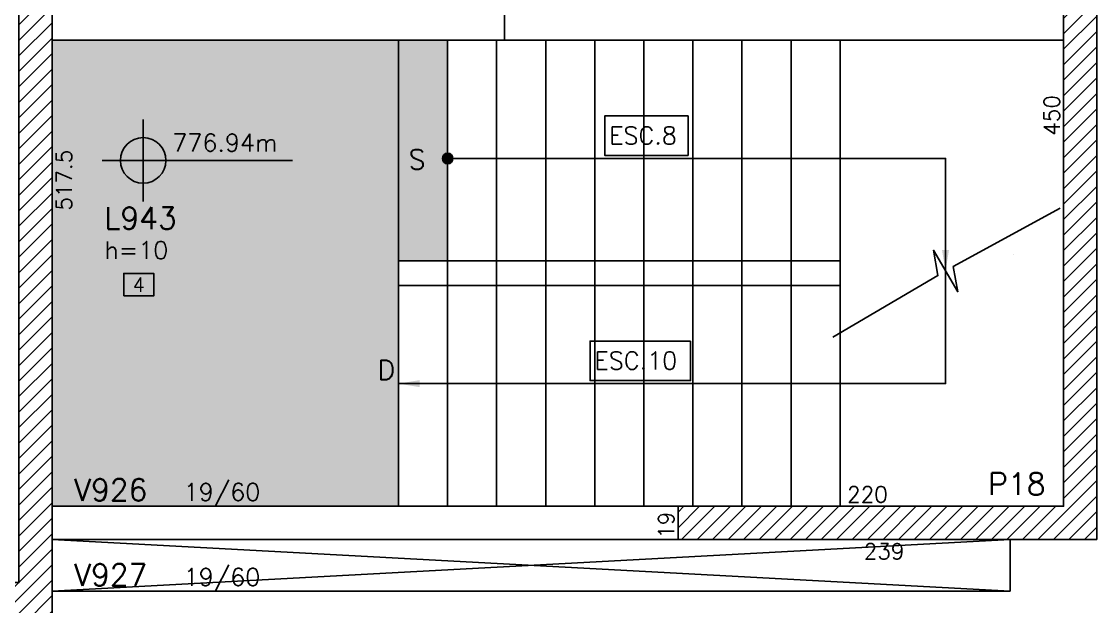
# Model space of a CAD drawing. Extents: x 1860 to 8661, y -614 to 3008.
# Drawn here: x 3945 to 4556, y 475 to 809 of the extents above; entities that cross this region are included whole.
import ezdxf
from ezdxf.enums import TextEntityAlignment as Align

# ---------------------------------------------------------------- set-up
doc = ezdxf.new("R2010")
doc.units = 0
doc.linetypes.add('EIXO', pattern=[6.8, 6, -0.4, 0, -0.4])
for name, color, linetype in [('242', 12, 'Continuous'), ('F-AUX', 2, 'Continuous'), ('F-EIXO', 12, 'EIXO'), ('F-ESCADAS', 2, 'Continuous'), ('F-LAJES', 3, 'Continuous'), ('F-LAJES-DIM', 2, 'Continuous'), ('F-LAJES-NOME', 4, 'Continuous'), ('F-NÍVEL-PLANTA', 2, 'Continuous'), ('F-PILARES-DIM', 172, 'Continuous'), ('F-PILARES-HACH', 174, 'Continuous'), ('F-PILARES-NOME', 170, 'Continuous'), ('F-PILARES-S', 170, 'Continuous'), ('F-TEXTO', 6, 'Continuous'), ('F-TEXTO ESCADA', 2, 'Continuous'), ('F-TEXTO-YELLOW', 2, 'Continuous'), ('F-VIGAS', 3, 'Continuous'), ('F-VIGAS-DIM', 2, 'Continuous'), ('F-VIGAS-NOME', 4, 'Continuous'), ('F-VÃO', 1, 'Continuous')]:
    doc.layers.add(name, color=color, linetype=linetype)
doc.layers.add('F-DESNIVEL-3', color=254, linetype='Continuous', true_color=0xd5c7ff)
doc.styles.add('5385-ARQ-PB-BAS-PLA-TER-TORRE-A-106-TXT$0$R60-75', font='romans.shx', dxfattribs={"height": 0.1125})
doc.styles.add('MCP', font='romans.shx')
doc.styles.add('ROMANS', font='romans.shx')
pattern_1 = [(45, (3943.9025, 488.975), (-4.419417, 4.419417), [])]

# ---------------------------------------------------------------- blocks, each defined once
blk = doc.blocks.new('Nível - Planta')
at = {"layer": 'F-NÍVEL-PLANTA'}
h = blk.add_hatch(color=71, dxfattribs=at)
h.paths.add_polyline_path([(0, 0), (0, 0.26, 0.414214), (-0.26, 0)])
h.paths.add_polyline_path([(0.26, 0), (0, 0), (0, -0.26, 0.414214)])
for p, q in [((0, -0.469), (0, 0.469)), ((-0.469, 0), (1.704, 0))]:
    blk.add_line(p, q, dxfattribs=at)
blk.add_circle((0, 0), 0.26, dxfattribs=at)
at = {"layer": 'F-TEXTO', "color": 3, "style": 'MCP'}
blk.add_attdef('NÍVEL', (0.333, 0.102), '', height=0.2, dxfattribs=at)
blk = doc.blocks.new('*U25')
at = {"layer": 'F-LAJES-DIM', "color": 1}
blk.add_lwpolyline([(0, 0), (21.39, 0), (21.39, 16), (0, 16)], close=True, dxfattribs=at)
at = {"layer": 'F-LAJES-DIM', "style": 'MCP'}
blk.add_attdef('DIM', text='', height=10, dxfattribs=at).set_placement((10.7, 8), align=Align.MIDDLE_CENTER)
blk = doc.blocks.new('A$C123F5C38')
at = {"layer": 'F-DESNIVEL-3'}
h = blk.add_hatch(color=256, dxfattribs=at)
h.dxf.hatch_style = 1
h.paths.add_polyline_path([(-379.5, 0), (-379.5, 140), (-351.5, 140), (-351.5, 266), (-577, 266), (-577, 0)])
at = {"layer": 'F-LAJES-DIM', "linetype": 'Continuous', "xscale": 0.8, "yscale": 0.8, "zscale": 0.8}
blk.add_blockref('*U25', (-536.2, 120.09), dxfattribs=at).add_auto_attribs({'DIM': '4'})
at = {"layer": 'F-NÍVEL-PLANTA', "linetype": 'Continuous', "xscale": 50, "yscale": 50, "zscale": 50}
blk.add_blockref('Nível - Planta', (-525.12, 197.4), dxfattribs=at).add_auto_attribs({'NÍVEL': '776.94m'})
blk = doc.blocks.new('A$C56B45968')
at = {"layer": 'F-AUX'}
h = blk.add_hatch(color=1, dxfattribs=at)
edge = h.paths.add_edge_path()
edge.add_arc((-351.4, 198.5), 3, 0, 360)
at = {"layer": '242', "linetype": 'Continuous'}
blk.add_line((-28.66, 143.66), (-28.66, 143.66), dxfattribs=at)
at = {"layer": 'F-AUX', "color": 1}
for points in [[(-379.4, 70), (-67.4, 70), (-67.4, 198.5), (-351.4, 198.5)], [(-2.06, 170.14), (-63.09, 136.78), (-60.46, 122.4), (-74.34, 146.1), (-71.71, 131.72), (-131.74, 96.58)]]:
    blk.add_lwpolyline(points, dxfattribs=at)
blk.add_circle((-351.4, 198.5), 3, dxfattribs=at)
blk.add_solid([(-69.4, 146.25), (-67.4, 134.25), (-65.4, 146.25)], dxfattribs=at)
at = {"layer": 'F-ESCADAS', "linetype": 'Continuous'}
for points in [[(-351.5, 266), (-351.5, 126)], [(-323.5, 266), (-323.5, 126)], [(-295.5, 266), (-295.5, 126)], [(-267.5, 266), (-267.5, 126)], [(-239.5, 266), (-239.5, 126)], [(-211.5, 266), (-211.5, 126)], [(-183.5, 266), (-183.5, 126)], [(-155.5, 266), (-155.5, 126)], [(-127.5, 266), (-127.5, 126)], [(-127.5, 140), (-379.5, 140)], [(-379.5, 0), (-379.5, 140)], [(-127.5, 126), (-379.5, 126)], [(-351.5, 0), (-351.5, 126)], [(-323.5, 0), (-323.5, 126)], [(-295.5, 0), (-295.5, 126)], [(-267.5, 0), (-267.5, 126)], [(-239.5, 0), (-239.5, 126)], [(-211.5, 0), (-211.5, 126)], [(-183.5, 0), (-183.5, 126)], [(-155.5, 0), (-155.5, 126)], [(-127.5, 0), (-127.5, 126)]]:
    blk.add_lwpolyline(points, dxfattribs=at)
at = {"layer": 'F-TEXTO ESCADA', "color": 1}
for points in [[(-214.24, 222.8), (-214.24, 200.22), (-261.81, 200.22), (-261.81, 222.8)], [(-212.79, 94.3), (-212.79, 71.72), (-270.21, 71.72), (-270.21, 94.3)]]:
    blk.add_lwpolyline(points, close=True, dxfattribs=at)
at = {"layer": 'F-TEXTO ESCADA', "style": 'ROMANS'}
for s, p in [('ESC.8', (-259.23, 206.66)), ('ESC.10', (-267.62, 78.16))]:
    blk.add_text(s, height=10, dxfattribs=at).set_placement(p)
at = {"layer": 'F-TEXTO-YELLOW', "char_height": 11.25, "width": 61.3796, "style": '5385-ARQ-PB-BAS-PLA-TER-TORRE-A-106-TXT$0$R60-75'}
for s, insert, attachment_point in [('S', (-373.72, 203.53), 1), ('D', (-381.4, 83.45), 3)]:
    blk.add_mtext(s, dxfattribs=dict(at, insert=insert, attachment_point=attachment_point))

msp = doc.modelspace()

# ---------------------------------------------------------------- hatches: boundary and pattern name
at = {"layer": 'F-PILARES-HACH', "linetype": 'Continuous'}
h = msp.add_hatch(dxfattribs=at)
h.set_pattern_fill('ANSI31', color=256, scale=50, style=0)
h.set_pattern_definition(pattern_1)
h.paths.add_polyline_path([(3962.9, 464.97), (3962.9, 982.47), (3943.9, 982.47), (3943.9, 488.97), (3724.9, 488.97), (3724.9, 464.97)], flags=16)
h = msp.add_hatch(dxfattribs=at)
h.set_pattern_fill('ANSI31', color=256, scale=50, style=0)
h.set_pattern_definition(pattern_1)
h.paths.add_polyline_path([(4558.9, 513.47), (4558.9, 982.47), (4539.9, 982.47), (4539.9, 532.47), (4319.9, 532.47), (4319.9, 513.47)], flags=16)

# ---------------------------------------------------------------- linework, layer by layer
at = {"layer": 'F-AUX', "color": 1}
msp.add_solid([(4172.5, 600.47), (4160.4, 602.47), (4172.5, 604.47)], dxfattribs=at)
at = {"layer": 'F-LAJES', "linetype": 'Continuous'}
msp.add_line((4160.4, 532.47), (4160.4, 798.47), dxfattribs=at)
at = {"layer": 'F-PILARES-S', "linetype": 'Continuous'}
for points in [[(3962.9, 464.97), (3962.9, 982.47), (3943.9, 982.47), (3943.9, 488.97), (3724.9, 488.97), (3724.9, 464.97), (3962.9, 464.97)], [(4558.9, 513.47), (4558.9, 982.47), (4539.9, 982.47), (4539.9, 532.47), (4319.9, 532.47), (4319.9, 513.47), (4558.9, 513.47)]]:
    msp.add_lwpolyline(points, dxfattribs=at)
at = {"layer": 'F-VIGAS'}
for points in [[(4220.9, 798.47), (4220.9, 923.47)], [(3962.9, 798.47), (4202.9, 798.47)], [(4202.9, 798.47), (4389.4, 798.47)], [(4389.4, 798.47), (4539.9, 798.47)], [(4319.9, 532.47), (3962.9, 532.47)], [(3962.9, 513.47), (4319.9, 513.47)], [(4509.4, 513.47), (4509.4, 483.97)], [(4509.4, 483.97), (3962.9, 483.97)]]:
    msp.add_lwpolyline(points, dxfattribs=at)
at = {"layer": 'F-VÃO'}
for p, q in [((3962.9, 483.97), (4509.4, 513.47)), ((3962.9, 513.47), (4509.4, 483.97))]:
    msp.add_line(p, q, dxfattribs=at)

# ---------------------------------------------------------------- block references
at = {"layer": 'F-EIXO', "linetype": 'Continuous'}
for name in ['A$C123F5C38', 'A$C56B45968']:
    msp.add_blockref(name, (4539.9, 532.47), dxfattribs=at)

# ---------------------------------------------------------------- texts
at = {"layer": 'F-LAJES-DIM', "linetype": 'Continuous', "style": 'MCP'}
msp.add_text('h=10', height=10, dxfattribs=at).set_placement((3992.68, 673.69))
at = {"layer": 'F-LAJES-NOME', "linetype": 'Continuous', "style": 'MCP'}
msp.add_text('L943', height=12.5, dxfattribs=at).set_placement((3992.68, 690.69))
at = {"layer": 'F-PILARES-DIM', "linetype": 'Continuous', "style": 'MCP'}
for s, p in [('450', (4537.65, 743.97)), ('517.5', (3974.15, 701.22)), ('19', (4317.65, 513.97))]:
    msp.add_text(s, height=9, rotation=90, dxfattribs=at).set_placement(p)
for s, p in [('220', (4416.4, 534.72)), ('239', (4425.9, 502.22))]:
    msp.add_text(s, height=9, dxfattribs=at).set_placement(p)
at = {"layer": 'F-PILARES-NOME', "linetype": 'Continuous', "style": 'MCP'}
msp.add_text('P18', height=12.5, dxfattribs=at).set_placement((4496.87, 539))
at = {"layer": 'F-VIGAS-DIM', "linetype": 'Continuous', "style": 'MCP'}
for p in [(4037.9, 535.6), (4037.9, 487.1)]:
    msp.add_text('19/60', height=10, dxfattribs=at).set_placement(p)
at = {"layer": 'F-VIGAS-NOME', "linetype": 'Continuous', "style": 'MCP'}
for s, p in [('V926', (3975.4, 535.6)), ('V927', (3975.4, 487.1))]:
    msp.add_text(s, height=12.5, dxfattribs=at).set_placement(p)

doc.saveas('drawing.dxf')
